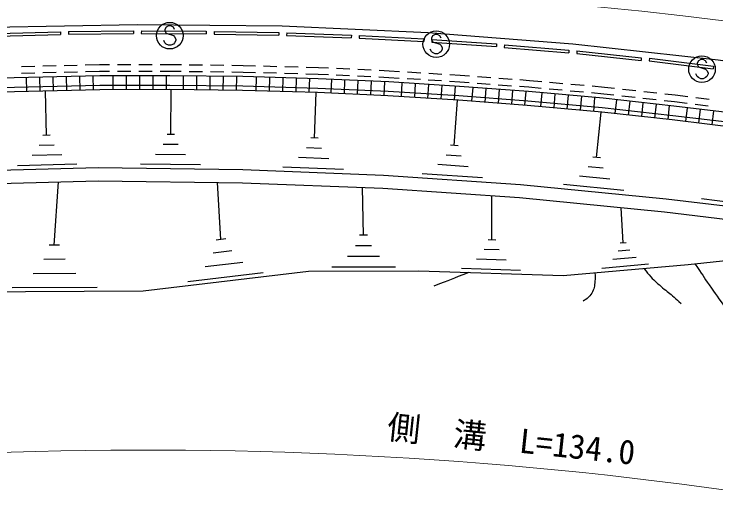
# Model space of a CAD drawing. Units: millimetres, scale not verified. Extents: x 40000 to 680000, y 20000 to 380000.
# Drawn here: x 158610 to 211412, y 255168 to 291589 of the extents above; entities that cross this region are included whole.
import ezdxf
from ezdxf.enums import TextEntityAlignment as Align

# ---------------------------------------------------------------- set-up
doc = ezdxf.new("R2010")
doc.units = ezdxf.units.MM
doc.header["$LTSCALE"] = 1000
for name, color, linetype, lineweight in [('M-BGD', 7, 'Continuous', 25), ('M-BMK', 2, 'Continuous', 13), ('M-STR-HTXT', 7, 'Continuous', 13), ('M-STR-STRC', 7, 'Continuous', 25)]:
    doc.layers.add(name, color=color, linetype=linetype, lineweight=lineweight)
doc.styles.add('ＭＳ ゴシック', font='')
doc.styles.get('ＭＳ ゴシック').set_extended_font_data('MS Gothic')

msp = doc.modelspace()

# ---------------------------------------------------------------- linework, layer by layer
at = {"layer": 'M-BGD'}
for p, q in [((157240, 290121), (162100, 290245)), ((157246, 289921), (162105, 290045)), ((162100, 290245), (162105, 290045)), ((162717, 290262), (167586, 290316)), ((162717, 290262), (162719, 290062)), ((162719, 290062), (167588, 290116)), ((167586, 290316), (167588, 290116)), ((168187, 290318), (168186, 290118)), ((168186, 290118), (173054, 290103)), ((168187, 290318), (173055, 290303)), ((173055, 290303), (173054, 290103)), ((173664, 290286), (173661, 290086)), ((173661, 290086), (178518, 289991)), ((173664, 290286), (178521, 290191)), ((178521, 290191), (178518, 289991)), ((179122, 290171), (179115, 289971)), ((179115, 289971), (183979, 289801)), ((179122, 290171), (183986, 290001)), ((183986, 290001), (183979, 289801)), ((184582, 289976), (184572, 289776)), ((184582, 289976), (189451, 289727)), ((184572, 289776), (189441, 289527)), ((189451, 289727), (189441, 289527)), ((190049, 289684), (190035, 289484)), ((190035, 289484), (194892, 289136)), ((190049, 289684), (194907, 289335)), ((194907, 289335), (194892, 289136)), ((195497, 289277), (195481, 289077)), ((195481, 289077), (200336, 288681)), ((195497, 289277), (200352, 288881)), ((200352, 288881), (200336, 288681)), ((200958, 288811), (200937, 288612)), ((200937, 288612), (205773, 288103)), ((200958, 288811), (205793, 288302)), ((205793, 288302), (205773, 288103)), ((168994, 287766), (167994, 287765)), ((170347, 287768), (169594, 287767)), ((171196, 287757), (170347, 287768)), ((206400, 288257), (206376, 288059)), ((206376, 288059), (211209, 287465)), ((206400, 288257), (211233, 287664)), ((160171, 287649), (159172, 287626)), ((161771, 287686), (160771, 287663)), ((163371, 287723), (162371, 287700)), ((165042, 287762), (163970, 287737)), ((165048, 287262), (163982, 287237)), ((165794, 287762), (165042, 287762)), ((165796, 287262), (165048, 287262)), ((167394, 287764), (166394, 287763)), ((167396, 287264), (166396, 287263)), ((168996, 287266), (167996, 287265)), ((170344, 287268), (169596, 287267)), ((171190, 287257), (170344, 287268)), ((172789, 287237), (171790, 287249)), ((172796, 287737), (171796, 287749)), ((174396, 287716), (173396, 287729)), ((175845, 287698), (174996, 287709)), ((176780, 287672), (175845, 287698)), ((178379, 287627), (177380, 287655)), ((179979, 287583), (178979, 287611)), ((181513, 287540), (180578, 287566)), ((182277, 287505), (181513, 287540)), ((183876, 287432), (182877, 287478)), ((185474, 287358), (184475, 287404)), ((186838, 287295), (186073, 287330)), ((187608, 287248), (186838, 287295)), ((211233, 287664), (211209, 287465)), ((160183, 287149), (159183, 287126)), ((159528, 286814), (159552, 285764)), ((160528, 286837), (160552, 285787)), ((161782, 287186), (160783, 287163)), ((161527, 286860), (161552, 285810)), ((163382, 287223), (162382, 287200)), ((162527, 286883), (162551, 285834)), ((163527, 286906), (163551, 285857)), ((164526, 286929), (164551, 285880)), ((166052, 286943), (166053, 285893)), ((167052, 286944), (167053, 285894)), ((168052, 286945), (168053, 285895)), ((169052, 286946), (169053, 285896)), ((170052, 286947), (170053, 285897)), ((171342, 286935), (171328, 285885)), ((172342, 286922), (172328, 285872)), ((173342, 286910), (173328, 285860)), ((174389, 287216), (173389, 287229)), ((174341, 286897), (174328, 285847)), ((175835, 287198), (174989, 287209)), ((175341, 286884), (175328, 285834)), ((176766, 287172), (175835, 287198)), ((176828, 286850), (176799, 285801)), ((178365, 287128), (177365, 287155)), ((177828, 286822), (177799, 285773)), ((178828, 286795), (178798, 285745)), ((179964, 287083), (178965, 287111)), ((179827, 286767), (179798, 285717)), ((181495, 287041), (180564, 287067)), ((180827, 286739), (180798, 285690)), ((182255, 287006), (181495, 287041)), ((183853, 286932), (182854, 286978)), ((185451, 286859), (184452, 286905)), ((186811, 286796), (186051, 286831)), ((187577, 286749), (186811, 286796)), ((189174, 286650), (188176, 286712)), ((189205, 287149), (188207, 287211)), ((190802, 287050), (189804, 287112)), ((192171, 286966), (191401, 287013)), ((192879, 286912), (192171, 286966)), ((194474, 286791), (193477, 286867)), ((196069, 286670), (195072, 286746)), ((157552, 286068), (165060, 286242)), ((165060, 286242), (170338, 286248)), ((170338, 286248), (175815, 286178)), ((182482, 286675), (182434, 285626)), ((183481, 286629), (183433, 285580)), ((184480, 286583), (184431, 285534)), ((185479, 286537), (185430, 285488)), ((186478, 286491), (186429, 285442)), ((187792, 286415), (187727, 285367)), ((188790, 286353), (188725, 285305)), ((189788, 286291), (189723, 285243)), ((190771, 286551), (189773, 286613)), ((190786, 286230), (190721, 285182)), ((192137, 286467), (191370, 286514)), ((192841, 286413), (192137, 286467)), ((194436, 286292), (193439, 286368)), ((196032, 286171), (195035, 286247)), ((197375, 286571), (196668, 286625)), ((198303, 286488), (197375, 286571)), ((199897, 286345), (198901, 286434)), ((201490, 286202), (200494, 286291)), ((161050, 282457), (160989, 285797)), ((170409, 282516), (170442, 285896)), ((175815, 286178), (181457, 286021)), ((181208, 282259), (181346, 285674)), ((181457, 286021), (186756, 285777)), ((186756, 285777), (192067, 285449)), ((191784, 286168), (191719, 285120)), ((193112, 286072), (193033, 285025)), ((194109, 285996), (194030, 284949)), ((195106, 285921), (195027, 284874)), ((196104, 285845), (196024, 284798)), ((197334, 286073), (196630, 286126)), ((197101, 285769), (197021, 284722)), ((198258, 285990), (197334, 286073)), ((198303, 285664), (198209, 284619)), ((199851, 285847), (198855, 285936)), ((201445, 285704), (200449, 285793)), ((203016, 286065), (202088, 286148)), ((203790, 285979), (203016, 286065)), ((205381, 285802), (204387, 285912)), ((206971, 285625), (205977, 285735)), ((192067, 285449), (197250, 285056)), ((199299, 285575), (199205, 284529)), ((200295, 285486), (200201, 284440)), ((201291, 285396), (201197, 284350)), ((202966, 285567), (202042, 285650)), ((202287, 285307), (202193, 284261)), ((203737, 285481), (202966, 285567)), ((203928, 285138), (203812, 284095)), ((205327, 285305), (204333, 285415)), ((206917, 285128), (205923, 285238)), ((208341, 285472), (207567, 285558)), ((209303, 285356), (208341, 285472)), ((210892, 285163), (209899, 285283)), ((191729, 281693), (191964, 285105)), ((197250, 285056), (202864, 284552)), ((204922, 285028), (204806, 283984)), ((205916, 284917), (205800, 283873)), ((206910, 284806), (206793, 283763)), ((208284, 284975), (207513, 285061)), ((207903, 284696), (207787, 283652)), ((209242, 284859), (208284, 284975)), ((210830, 284667), (209837, 284787)), ((202436, 280799), (202764, 284210)), ((202864, 284552), (208166, 283962)), ((209239, 284537), (209113, 283495)), ((210232, 284417), (210106, 283375)), ((211225, 284297), (211099, 283254)), ((208166, 283962), (213839, 283275)), ((170691, 282512), (170127, 282520)), ((161328, 282464), (160772, 282449)), ((181493, 282248), (180924, 282270)), ((161626, 281730), (160513, 281700)), ((170963, 281758), (169836, 281772)), ((181747, 281478), (180609, 281523)), ((192014, 281673), (191445, 281712)), ((162203, 281002), (159976, 280943)), ((171517, 280999), (169263, 281028)), ((192246, 280896), (191109, 280974)), ((182287, 280696), (180010, 280786)), ((202720, 280771), (202151, 280827)), ((163336, 280290), (158883, 280171)), ((172634, 280233), (168127, 280292)), ((183395, 279892), (178841, 280073)), ((192763, 280098), (190488, 280254)), ((202929, 279985), (201793, 280097)), ((193848, 279262), (189299, 279574)), ((203423, 279171), (201150, 279395)), ((161640, 274188), (161955, 278967)), ((174177, 274618), (173912, 278899)), ((184902, 274936), (184819, 278537)), ((204485, 278301), (199938, 278749)), ((194564, 274588), (194543, 277917)), ((214803, 277135), (210328, 277670)), ((204434, 274361), (204271, 277007)), ((174532, 274660), (173822, 274576)), ((185202, 274937), (184602, 274935)), ((194841, 274579), (194286, 274597)), ((162040, 274190), (161241, 274185)), ((185505, 274137), (184304, 274133)), ((204654, 274380), (204214, 274342)), ((174999, 273756), (173579, 273588)), ((195094, 273831), (193985, 273867)), ((204925, 273812), (204045, 273736)), ((162446, 273129), (160850, 273118)), ((186108, 273339), (183707, 273331)), ((195624, 273073), (193406, 273146)), ((205417, 273263), (203656, 273110)), ((175821, 272894), (172982, 272557)), ((187312, 272543), (182509, 272526)), ((206348, 272753), (202826, 272447)), ((163252, 272070), (160059, 272048)), ((177353, 272116), (171675, 271442)), ((196709, 272298), (192273, 272443)), ((164856, 271018), (158470, 270972))]:
    msp.add_line(p, q, dxfattribs=at)
for points in [[(237652, 279984), (231776, 281116), (225101, 282292), (219300, 283206), (213930, 283969), (208247, 284658), (202934, 285249), (197307, 285754), (192115, 286147), (186793, 286476), (181483, 286721), (175829, 286878), (170342, 286948), (165052, 286942), (157528, 286768), (150325, 286449), (141867, 285895), (133872, 285133)], [(237652, 279984), (237251, 278976), (231584, 280084), (224928, 281256), (219144, 282168), (213794, 282928), (208126, 283615), (202829, 284204), (197221, 284707), (192043, 285100), (186737, 285428), (181444, 285672), (175807, 285828), (170336, 285898), (165064, 285892), (157564, 285718), (150382, 285401), (141952, 284849), (134768, 284162), (133872, 285133)], [(140512, 278930), (150854, 279656), (164938, 280033), (175814, 279892), (186398, 279473), (196708, 278765), (207657, 277687), (217402, 276522), (223975, 275457)], [(140582, 277932), (150903, 278657), (164945, 279032), (175788, 278893), (186344, 278474), (196624, 277769), (207549, 276693), (217263, 275532), (224614, 274340)], [(224614, 274340), (209320, 272710), (199907, 271892), (189055, 272249), (180768, 272220), (168331, 270742), (155000, 270647), (150250, 272632), (140582, 277932)]]:
    msp.add_lwpolyline(points, dxfattribs=at)
for points, knots in [([(209851, 272767), (210358, 272006), (210489, 271810), (210907, 271203), (211398, 270489), (211561, 270264), (212186, 269390)], [0, 0, 0, 0, 1, 1, 1, 2, 2, 2, 2]), ([(202299, 272100), (202328, 271823), (202329, 271720), (202309, 271478), (202278, 271114), (202257, 270885), (202063, 270575), (201881, 270286), (201727, 270179), (201421, 269980)], [0, 0, 0, 0, 1, 1, 1, 2, 2, 2, 3, 3, 3, 3]), ([(206009, 272422), (206229, 272126), (206302, 272039), (206509, 271810), (206826, 271458), (207042, 271297), (207401, 270988), (207731, 270702), (207944, 270575), (208270, 270285), (208475, 270102), (208544, 270039), (208782, 269805)], [0, 0, 0, 0, 1, 1, 1, 2, 2, 2, 3, 3, 3, 4, 4, 4, 4])]:
    msp.add_open_spline(points, degree=3, knots=knots, dxfattribs=at)
msp.add_open_spline([(192812, 272125), (191495, 271618), (191495, 271618), (190178, 271111)], degree=3, dxfattribs=at)
at = {"layer": 'M-BMK'}
msp.add_arc((168705, -56223), 350000, 73.71093, 106.28896, dxfattribs=at)
at = {"layer": 'M-STR-HTXT'}
msp.add_arc((168705, -56223), 315000, 74.15429, 95.9746, dxfattribs=at)
at = {"layer": 'M-STR-STRC'}
for p, q in [((170052, 290598), (169961, 290416)), ((169961, 290416), (169961, 290325)), ((170234, 290689), (170052, 290598)), ((170415, 290689), (170234, 290689)), ((170597, 290598), (170415, 290689)), ((170688, 290416), (170597, 290598)), ((169961, 290325), (170052, 290143)), ((170052, 290143), (170597, 289961)), ((170597, 289961), (170688, 289870)), ((190098, 289957), (190007, 289775)), ((190280, 290048), (190098, 289957)), ((190461, 290048), (190280, 290048)), ((190643, 289957), (190461, 290048)), ((190734, 289775), (190643, 289957)), ((169961, 289416), (169870, 289598)), ((170052, 289325), (169961, 289416)), ((170688, 289416), (170597, 289325)), ((170688, 289870), (170779, 289689)), ((170779, 289598), (170688, 289416)), ((170779, 289689), (170779, 289598)), ((190007, 289775), (190007, 289684)), ((190007, 289684), (190098, 289502)), ((190098, 289502), (190643, 289320)), ((170234, 289234), (170052, 289325)), ((170415, 289234), (170234, 289234)), ((170597, 289325), (170415, 289234)), ((190007, 288775), (189916, 288957)), ((190643, 289320), (190734, 289229)), ((190734, 289229), (190825, 289048)), ((190825, 288957), (190734, 288775)), ((190825, 289048), (190825, 288957)), ((190098, 288684), (190007, 288775)), ((190280, 288593), (190098, 288684)), ((190461, 288593), (190280, 288593)), ((190643, 288684), (190461, 288593)), ((190734, 288775), (190643, 288684)), ((210087, 288077), (209996, 287895)), ((209996, 287895), (209996, 287804)), ((209996, 287804), (210087, 287622)), ((210269, 288168), (210087, 288077)), ((210451, 288168), (210269, 288168)), ((210633, 288077), (210451, 288168)), ((210724, 287895), (210633, 288077)), ((210087, 287622), (210633, 287440)), ((210633, 287440), (210724, 287349)), ((210724, 287349), (210814, 287168)), ((209996, 286895), (209905, 287077)), ((210087, 286804), (209996, 286895)), ((210269, 286713), (210087, 286804)), ((210451, 286713), (210269, 286713)), ((210633, 286804), (210451, 286713)), ((210724, 286895), (210633, 286804)), ((210814, 287077), (210724, 286895)), ((210814, 287168), (210814, 287077))]:
    msp.add_line(p, q, dxfattribs=at)
msp.add_lwpolyline([(135369, 289211), (145844, 290066), (156898, 290602), (167905, 290798), (178772, 290691), (189773, 290199), (200648, 289342), (211567, 288133), (222742, 286586)], dxfattribs=at)
for centre in [(170324, 289961), (190371, 289320), (210360, 287440)]:
    msp.add_circle(centre, 1000, dxfattribs=at)

# ---------------------------------------------------------------- texts
at = {"layer": 'M-STR-HTXT', "style": 'ＭＳ ゴシック'}
msp.add_text('側\u3000溝\u3000L=134.0', height=1833, rotation=353.927, dxfattribs=at).set_placement((195859, 258106), align=Align.BOTTOM_CENTER)

doc.saveas('drawing.dxf')
